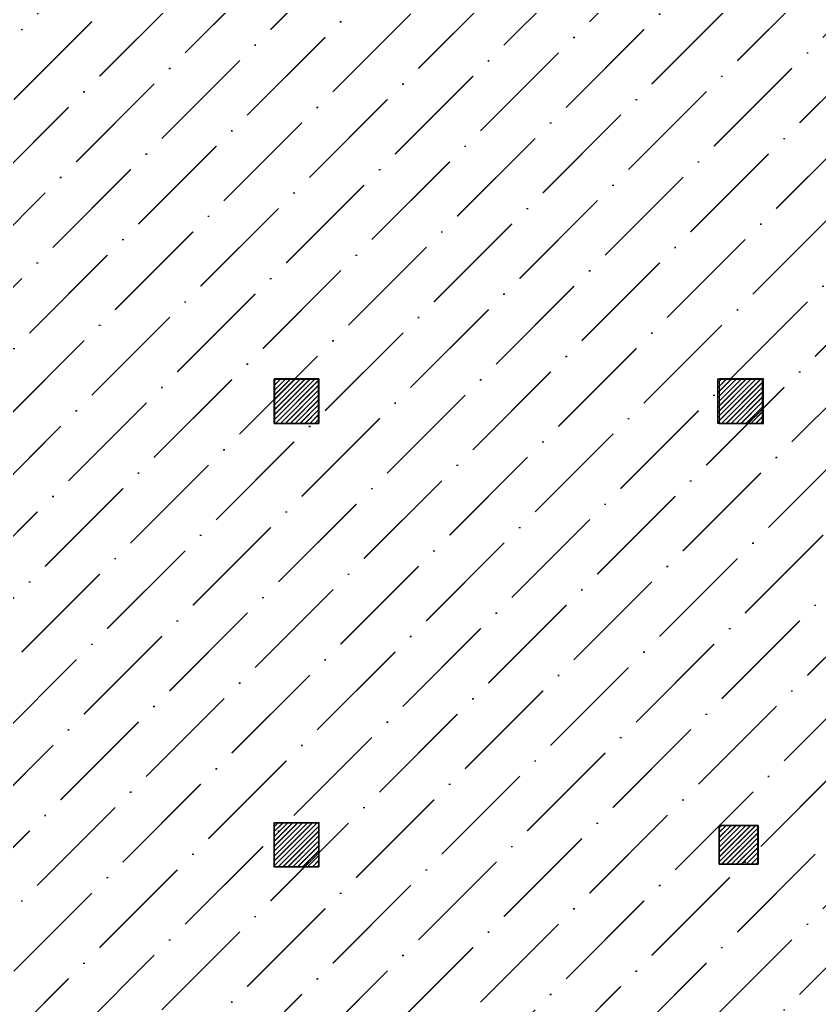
# Model space of a CAD drawing. Header units: inches. Extents: x 4821 to 127877, y 58012 to 433683.
# Drawn here: x 36379 to 50803, y 383840 to 401615 of the extents above; entities that cross this region are included whole.
import ezdxf

# ---------------------------------------------------------------- set-up
doc = ezdxf.new("R2010")
doc.units = ezdxf.units.IN
doc.header["$MEASUREMENT"] = 0
for name, color, linetype in [('A-WAL-CMU', 7, 'Continuous'), ('A-WALL', 53, 'Continuous'), ('Cloums$0$A-COL-HAT', 8, 'Continuous'), ('Cloums$0$A-COL-RFC', 210, 'Continuous'), ('NECB-COLUM', 50, 'Continuous')]:
    doc.layers.add(name, color=color, linetype=linetype)
pattern_1 = [(45, (1627160.45, 320744.09), (-44.19417, 44.19417), [])]

# ---------------------------------------------------------------- blocks, each defined once
blk = doc.blocks.new('COL BASEMT')
at = {"layer": 'Cloums$0$A-COL-HAT'}
h = blk.add_hatch(dxfattribs=at)
h.set_pattern_fill('ANSI31', color=256, scale=500)
h.set_pattern_definition(pattern_1)
h.paths.add_polyline_path([(1648598, 352151), (1648598, 352951), (1649398, 352951), (1649398, 352151)])
h = blk.add_hatch(dxfattribs=at)
h.set_pattern_fill('ANSI31', color=256, scale=500)
h.set_pattern_definition(pattern_1)
h.paths.add_polyline_path([(1657398, 352951), (1657398, 352151), (1656598, 352151), (1656598, 352951)])
h = blk.add_hatch(dxfattribs=at)
h.set_pattern_fill('ANSI31', color=256, scale=500)
h.set_pattern_definition([(45, (1452118.876, 42013.15), (-44.194174, 44.194174), [])])
h.paths.add_polyline_path([(1693547, 345626), (1693947, 345626), (1693951, 348876), (1693547, 348876)])
h.paths.add_polyline_path([(1688722, 335901), (1689122, 335901), (1689122, 337327), (1693949, 337327), (1693947, 345126), (1693547, 345126), (1693547, 337727), (1688722, 337727)])
h.paths.add_polyline_path([(1641272, 335201), (1640874, 335201), (1640872, 323973), (1689122, 323973), (1689121, 335201), (1688722, 335201), (1688722, 324373), (1641272, 324373)])
edge = h.paths.add_edge_path()
edge.add_line((1636447, 345126), (1636047, 345126))
edge.add_line((1636047, 345126), (1636049, 337699))
edge.add_arc((1626263, 338211), 9799, 305.315, 357.0043, ccw=False)
edge.add_line((1631928, 330215), (1632172, 329896))
edge.add_arc((1626337, 338141), 10101, 305.2859, 355.3752)
edge.add_line((1636405, 337327), (1640874, 337327))
edge.add_line((1640874, 337327), (1640874, 335901))
edge.add_line((1640874, 335901), (1641272, 335901))
edge.add_line((1641272, 335901), (1641272, 337726))
edge.add_line((1641272, 337726), (1636447, 337726))
edge.add_line((1636447, 337726), (1636447, 345126))
h.paths.add_polyline_path([(1636047, 345626), (1636447, 345626), (1636447, 348876), (1636049, 348876)])
h = blk.add_hatch(dxfattribs=at)
h.set_pattern_fill('ANSI31', color=256, scale=500)
h.set_pattern_definition(pattern_1)
h.paths.add_polyline_path([(1649397, 344151), (1648597, 344151), (1648597, 344951), (1649397, 344951)])
h = blk.add_hatch(dxfattribs=at)
h.set_pattern_fill('ANSI31', color=256, scale=500)
h.set_pattern_definition(pattern_1)
h.paths.add_polyline_path([(1656622, 344201), (1656622, 344901), (1657322, 344901), (1657322, 344201)])
at = {"layer": 'Cloums$0$A-COL-RFC', "linetype": 'Continuous'}
for points in [[(1649398, 352151), (1648598, 352151), (1648598, 352951), (1649398, 352951)], [(1657398, 352151), (1656598, 352151), (1656598, 352951), (1657398, 352951)], [(1649397, 344151), (1648597, 344151), (1648597, 344951), (1649397, 344951)], [(1657322, 344201), (1656622, 344201), (1656622, 344901), (1657322, 344901)]]:
    blk.add_lwpolyline(points, close=True, dxfattribs=at)

msp = doc.modelspace()

# ---------------------------------------------------------------- hatches: boundary and pattern name
at = {"layer": 'A-WALL'}
h = msp.add_hatch(dxfattribs=at)
h.set_pattern_fill('ANSI36', color=5, scale=250)
h.set_pattern_definition([(45, (-1206228.7, -363008.7), (420.9495, 1543.4815), [1984.375, -396.875, 0, -396.875])])
h.paths.add_polyline_path([(78770.3, 396057.4), (86318.1, 396057.4), (92312.4, 396057.4), (92311.4, 402332.3), (76621.2, 402332.4), (76621.2, 407057.3), (28720.3, 407057.3), (28720.3, 402332.3), (22420.5, 402332.3), (22416.4, 396178.8), (35923.5, 396107.4), (35923.5, 387307.4), (28820.3, 387307.4), (28820.4, 379907.3), (33642.6, 379907.3), (33642.6, 366602.4), (81095.3, 366554.5), (81093.9, 379507), (78770.3, 379507.4)])
h = msp.add_hatch(dxfattribs=at)
h.set_pattern_fill('ANSI36', color=5, scale=250)
h.set_pattern_definition([(45, (-1206225.3, -363005.7), (420.9495, 1543.4815), [1984.375, -396.875, 0, -396.875])])
h.paths.add_polyline_path([(78773.7, 396060.4), (86321.5, 396060.4), (92315.8, 396060.4), (92314.8, 402335.3), (76624.6, 402335.4), (76624.6, 407060.3), (28723.7, 407060.3), (28723.7, 402335.3), (22423.9, 402335.3), (22419.8, 396181.8), (35926.9, 396110.4), (35926.9, 387310.4), (28823.7, 387310.4), (28823.8, 379910.3), (33646, 379910.3), (33646, 366605.3), (81098.7, 366557.5), (81097.3, 379510), (78773.7, 379510.4)])

# ---------------------------------------------------------------- linework, layer by layer
at = {"layer": 'A-WAL-CMU'}
for points in [[(41771.6, 395132.3), (40971.6, 395132.3), (40971.6, 394332.3), (41771.6, 394332.3)], [(41775, 395135.3), (40975, 395135.3), (40975, 394335.3), (41775, 394335.3)], [(49795.3, 395132.3), (48995.3, 395132.3), (48995.3, 394332.3), (49795.3, 394332.3)], [(49798.7, 395135.3), (48998.7, 395135.3), (48998.7, 394335.3), (49798.7, 394335.3)], [(40970.3, 387132.3), (41770.3, 387132.3), (41770.3, 386332.3), (40970.3, 386332.3)], [(40973.7, 387135.3), (41773.7, 387135.3), (41773.7, 386335.3), (40973.7, 386335.3)], [(48995.3, 386382.3), (49695.3, 386382.3), (49695.3, 387082.3), (48995.3, 387082.3)], [(48998.7, 386385.3), (49698.7, 386385.3), (49698.7, 387085.3), (48998.7, 387085.3)]]:
    msp.add_lwpolyline(points, close=True, dxfattribs=at)

# ---------------------------------------------------------------- block references
at = {"layer": 'NECB-COLUM'}
for p in [(-1607626.5, 42181.5), (-1607623.1, 42184.4)]:
    msp.add_blockref('COL BASEMT', p, dxfattribs=at)

doc.saveas('drawing.dxf')
